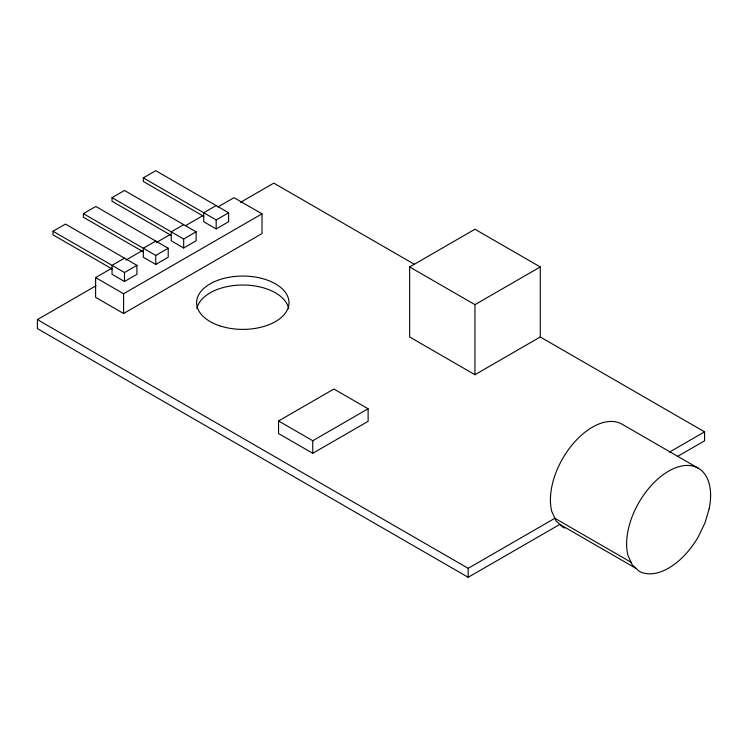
<?xml version="1.0" encoding="UTF-8"?>
<svg xmlns="http://www.w3.org/2000/svg" width="748" height="748" viewBox="0 0 748 748"><rect width="100%" height="100%" fill="white"/><g stroke="black" fill="none" stroke-linecap="round" stroke-linejoin="round"><path stroke-width="1.12" d="M203.737 216.359L143.317 181.474L143.317 177.884L155.752 170.694L228.617 212.769L228.617 221.745L216.181 228.925L203.737 221.745L203.737 212.769L216.181 205.578M112.05 268.934L53.015 234.853L53.015 231.254L65.45 224.073L136.931 265.344L136.931 274.32L124.486 281.5L112.05 274.32L112.05 265.344L124.486 258.163M143.317 251.842L83.383 217.238L83.383 213.648L95.828 206.467L168.207 248.252L168.207 257.228L155.762 264.409L143.317 257.228L143.317 248.252L155.762 241.062M171.236 235.424L112.032 201.249L112.032 197.65L124.477 190.469L196.116 231.833L196.116 240.809L183.681 247.999L171.236 240.809L171.236 231.833L183.681 224.652M217.855 207.009L234.012 197.678L262.006 213.834L262.006 233.591L123.598 313.506L95.604 297.339L95.604 277.583L111.77 268.252M125.916 260.089L142.073 250.758M156.22 242.586L170.366 234.423M185.523 225.672L202.699 215.761M636.024 568.396L559.822 524.395L468.192 577.306L37.4 328.587L37.4 319.611L95.996 285.783M240.454 202.381L273.787 183.129L414.299 264.259M53.015 231.254L124.486 272.524L136.931 265.344M143.317 177.884L216.181 219.949L228.617 212.769M112.032 197.65L183.681 239.014L196.116 231.833M83.383 213.648L155.762 255.433L168.207 248.252M95.604 277.583L123.598 293.749L262.006 213.834M540.271 336.983L474.952 374.701L409.642 336.983L409.642 266.952L474.952 229.243L540.271 266.952L540.271 336.983L704.579 431.848L704.579 440.824L677.379 456.532M409.642 266.952L474.952 304.66L540.271 266.952M278.546 420.974L333.907 389.016L368.119 408.773L368.119 421.339L312.757 453.297L278.546 433.55L278.546 420.974L312.757 440.731L368.119 408.773M37.4 319.611L468.192 568.321L554.866 518.28L631.069 562.281M669.282 452.222L704.579 431.848M698.305 468.22L622.093 424.219A59.382 34.286 -60 0 0 571.407 445.78A59.382 34.286 -60 0 0 551.846 511.613L556.045 520.889L562.711 527.078A59.382 34.286 -60 0 0 564.712 528.088M474.952 304.66L474.952 374.701M468.192 568.321L468.192 577.306M312.757 440.731L312.757 453.297M216.181 219.949L216.181 228.925M183.681 239.014L183.681 247.999M155.762 255.433L155.762 264.409M124.486 272.524L124.486 281.5M123.598 293.749L123.598 313.506M196.902 308.709A46.189 26.666 0 0 1 242.801 285.025A46.189 26.666 0 0 1 288.7 308.709M709.169 508.78L704.971 522.899L698.305 536.793A59.382 34.286 -60 0 1 638.923 571.07L632.247 564.88L628.049 555.614A59.382 34.286 -60 0 1 668.609 471.156A59.382 34.286 -60 0 1 709.169 508.78M219.706 325.81A46.189 26.666 0 0 0 288.99 302.716A46.189 26.666 0 0 0 219.706 279.621A46.189 26.666 0 0 0 219.706 325.81"/></g></svg>
